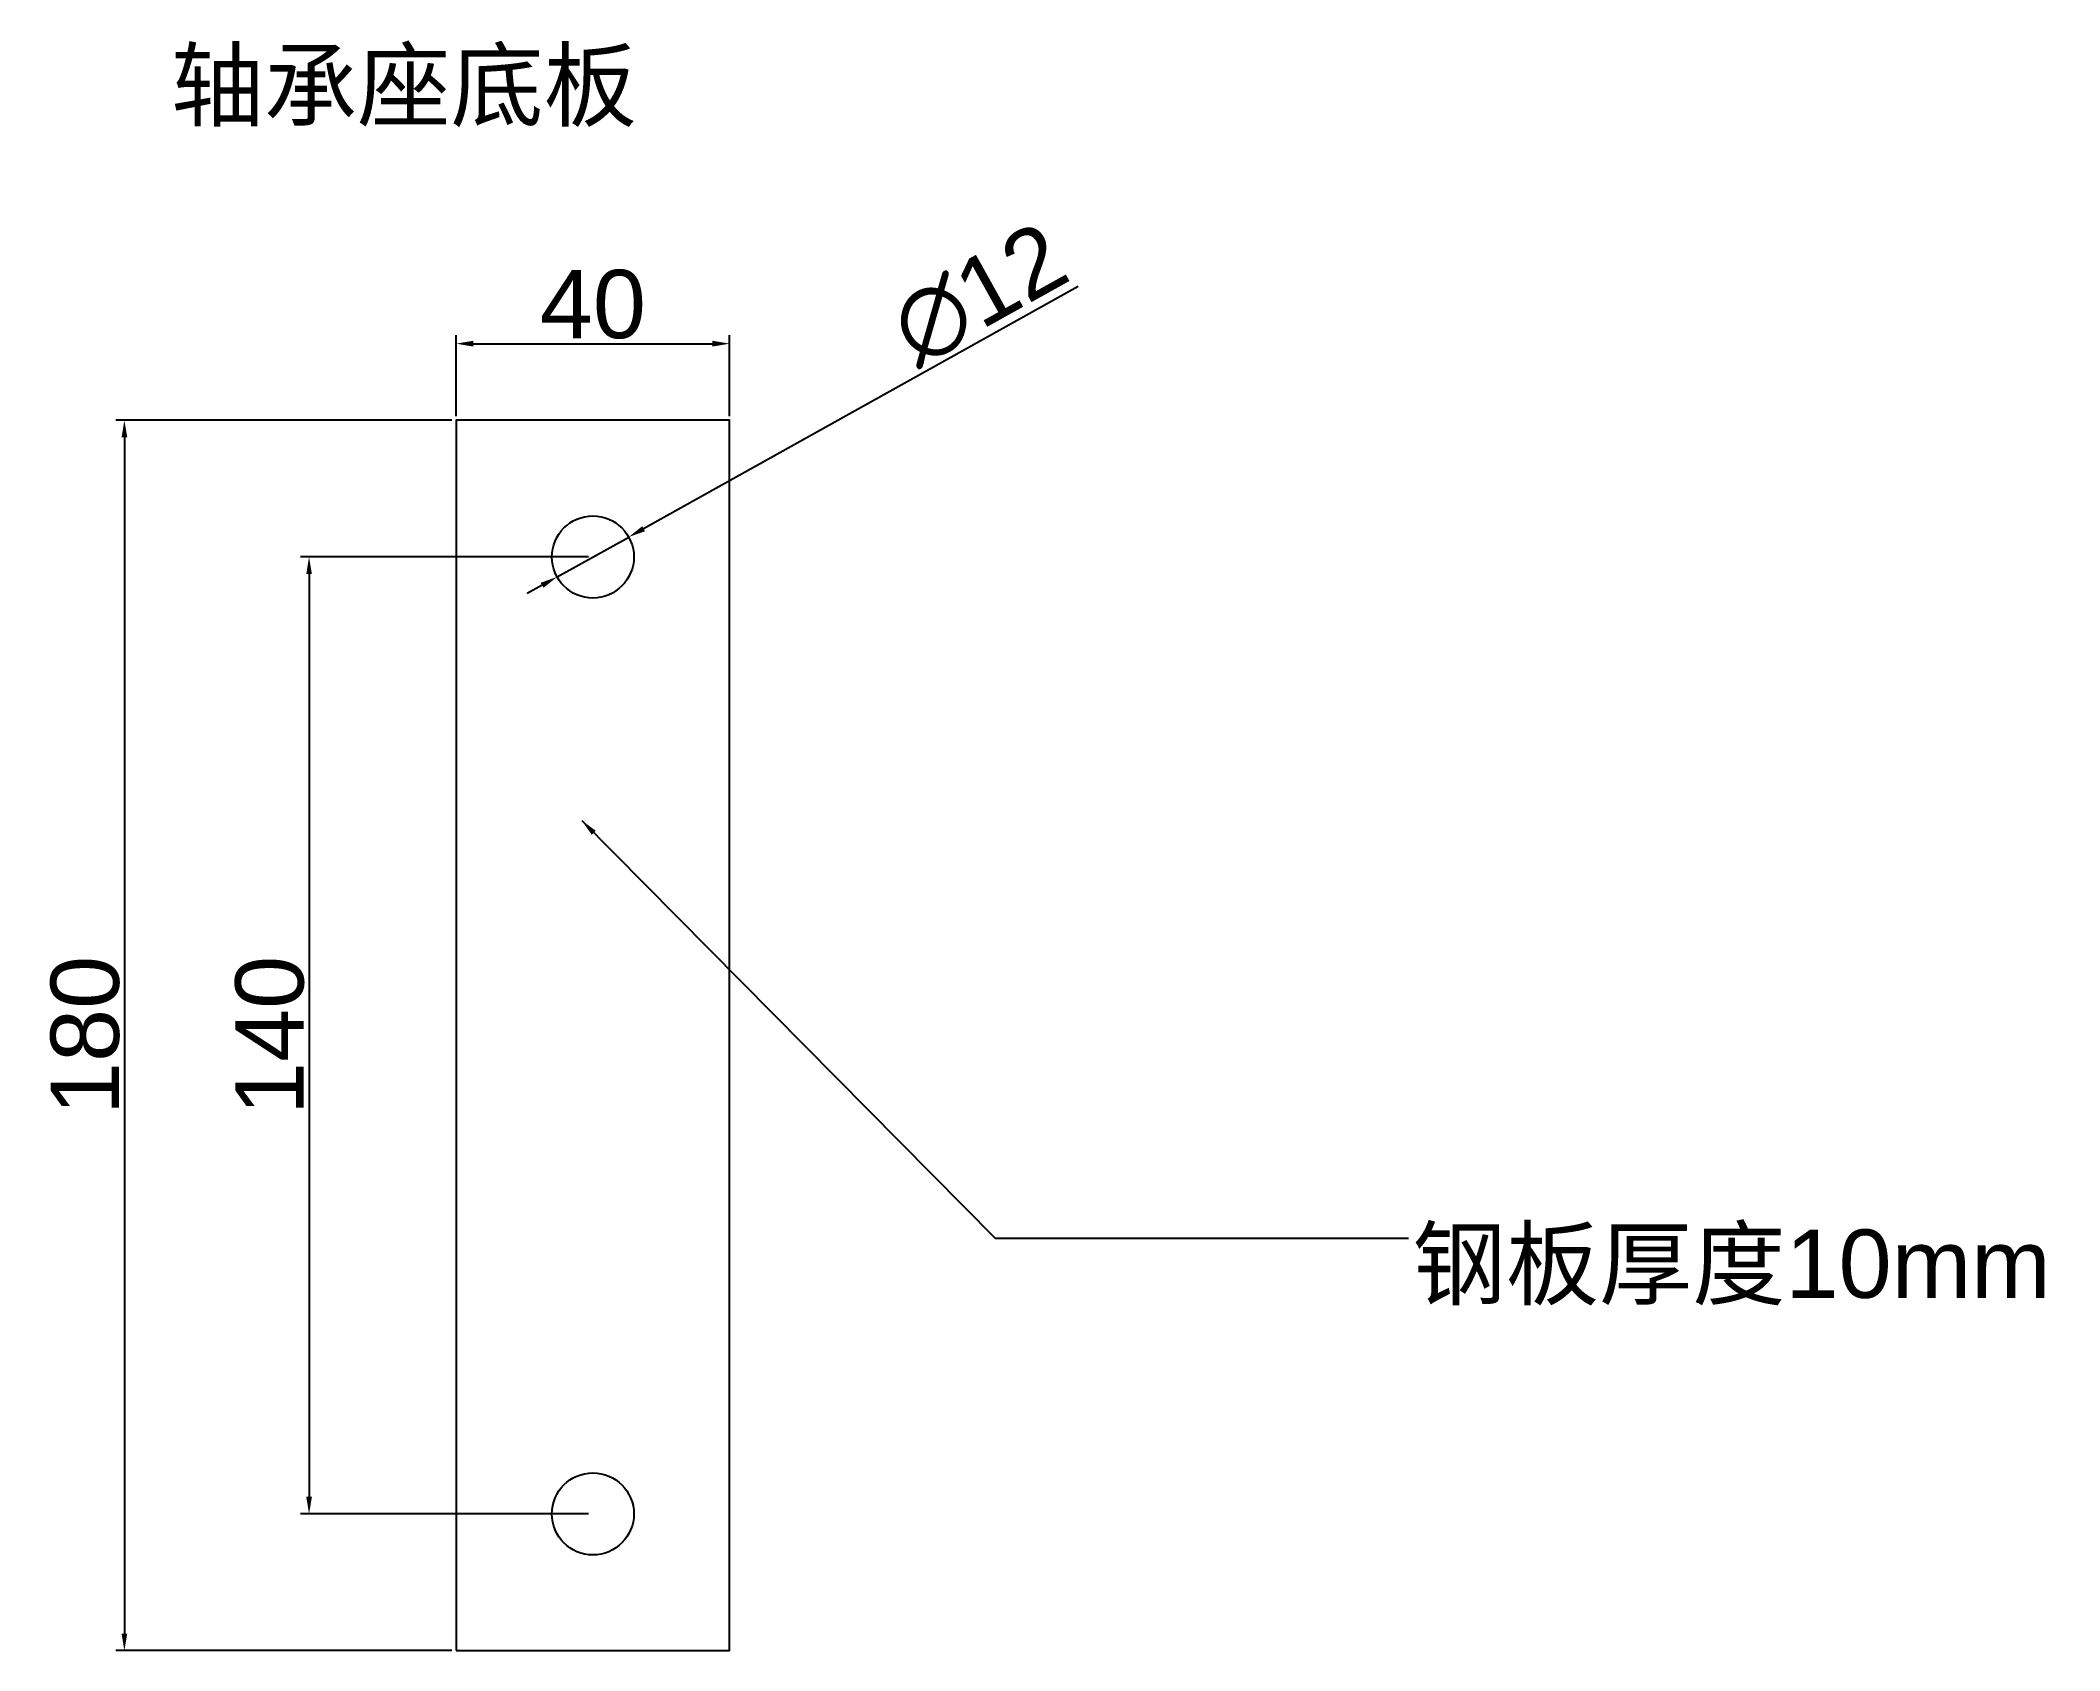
# Model space of a CAD drawing. Header units: millimetres. Extents: x -61 to 235, y 0 to 236.
import ezdxf

# ---------------------------------------------------------------- set-up
doc = ezdxf.new("R2010")
doc.units = ezdxf.units.MM
doc.styles.get("Standard").update_dxf_attribs({"font": 'arial.ttf'})
doc.dimstyles.new('ISO-25', dxfattribs={"dimtxt": 2.5, "dimasz": 2.5, "dimexe": 1.25, "dimexo": 0.625, "dimtad": 1, "dimtxsty": 'Standard', "dimcen": 2.5, "dimadec": 0, "dimazin": 0, "dimtfac": 1, "dimtmove": 0, "dimatfit": 3, "dimfxl": 1, "dimarcsym": 0})

# ---------------------------------------------------------------- blocks, each defined once
blk = doc.blocks.new('*D1')
at = {"color": 0, "lineweight": -2, "transparency": 16777216}
for p, q in [((0, 180.62), (0, 192.46)), ((40, 180.62), (40, 192.46)), ((2.5, 191.21), (37.5, 191.21))]:
    blk.add_line(p, q, dxfattribs=at)
at = {"color": 0, "transparency": 16777216}
for points in [[(2.5, 191.63), (2.5, 190.79), (0, 191.21)], [(37.5, 191.63), (37.5, 190.79), (40, 191.21)]]:
    blk.add_solid(points, dxfattribs=at)
at = {"layer": 'Defpoints', "color": 0, "transparency": 16777216}
for p in [(40, 191.21), (0, 180), (40, 180)]:
    blk.add_point(p, dxfattribs=at)
at = {"color": 0, "transparency": 16777216, "insert": (20, 196.94), "char_height": 10, "attachment_point": 5}
blk.add_mtext('40', dxfattribs=at)
blk = doc.blocks.new('*D2')
at = {"color": 0, "lineweight": -2, "transparency": 16777216}
for p, q in [((-0.63, 180), (-49.8, 180)), ((-48.55, 177.5), (-48.55, 2.5)), ((-0.63, 0), (-49.8, 0))]:
    blk.add_line(p, q, dxfattribs=at)
at = {"color": 0, "transparency": 16777216}
for points in [[(-48.97, 177.5), (-48.13, 177.5), (-48.55, 180)], [(-48.97, 2.5), (-48.13, 2.5), (-48.55, 0)]]:
    blk.add_solid(points, dxfattribs=at)
at = {"layer": 'Defpoints', "color": 0, "transparency": 16777216}
for p in [(0, 180), (-48.55, 0), (0, 0)]:
    blk.add_point(p, dxfattribs=at)
at = {"color": 0, "transparency": 16777216, "insert": (-54.28, 90), "char_height": 10, "attachment_point": 5, "rotation": 90}
blk.add_mtext('180', dxfattribs=at)
blk = doc.blocks.new('*D3')
at = {"color": 0, "lineweight": -2, "transparency": 16777216}
for p, q in [((19.38, 160), (-22.78, 160)), ((-21.53, 157.5), (-21.53, 22.5)), ((19.38, 20), (-22.78, 20))]:
    blk.add_line(p, q, dxfattribs=at)
at = {"color": 0, "transparency": 16777216}
for points in [[(-21.94, 157.5), (-21.11, 157.5), (-21.53, 160)], [(-21.94, 22.5), (-21.11, 22.5), (-21.53, 20)]]:
    blk.add_solid(points, dxfattribs=at)
at = {"layer": 'Defpoints', "color": 0, "transparency": 16777216}
for p in [(20, 160), (-21.53, 20), (20, 20)]:
    blk.add_point(p, dxfattribs=at)
at = {"color": 0, "transparency": 16777216, "insert": (-27.26, 90), "char_height": 10, "attachment_point": 5, "rotation": 90}
blk.add_mtext('140', dxfattribs=at)
blk = doc.blocks.new('*D4')
at = {"color": 0, "lineweight": -2, "transparency": 16777216}
for p, q in [((91, 199.55), (27.43, 164.14)), ((14.76, 157.08), (25.24, 162.92)), ((12.57, 155.86), (10.39, 154.65))]:
    blk.add_line(p, q, dxfattribs=at)
at = {"color": 0, "transparency": 16777216}
for points in [[(27.22, 164.5), (27.63, 163.77), (25.24, 162.92)], [(12.37, 156.23), (12.78, 155.5), (14.76, 157.08)]]:
    blk.add_solid(points, dxfattribs=at)
at = {"layer": 'Defpoints', "color": 0, "transparency": 16777216}
for p in [(25.24, 162.92), (14.76, 157.08)]:
    blk.add_point(p, dxfattribs=at)
at = {"color": 0, "transparency": 16777216, "insert": (76.56, 198.39), "char_height": 10, "attachment_point": 5, "rotation": 29.1208}
blk.add_mtext('∅12', dxfattribs=at)

msp = doc.modelspace()

# ---------------------------------------------------------------- linework, layer by layer
at = {"color": 0}
msp.add_lwpolyline([(0, 0), (40, 0), (40, 180), (0, 180)], close=True, dxfattribs=at)
for centre in [(20, 160), (20, 20)]:
    msp.add_circle(centre, 6, dxfattribs=at)

# ---------------------------------------------------------------- texts
at = {"color": 2, "insert": (-41.766, 234.027), "char_height": 10, "width": 98.4604, "attachment_point": 1}
msp.add_mtext('{\\fSimSun|b0|i0|c134|p2;轴承座底板}', dxfattribs=at)
at = {"color": 3, "insert": (139.95, 61.608), "char_height": 10, "width": 98.4604, "attachment_point": 1}
msp.add_mtext('{\\fSimSun|b0|i0|c134|p2;钢板厚度}10mm', dxfattribs=at)

# ---------------------------------------------------------------- dimensions: what is measured, and where the dimension line sits
at = {"color": 3}
dim = msp.add_diameter_dim_2p(p1=(14.758, 157.08), p2=(25.242, 162.92), dimstyle='ISO-25', override={"dimtxt": 10}, dxfattribs=at)
dim.commit()
dim.dimension.update_dxf_attribs({"geometry": '*D4', "text_midpoint": (79.488, 193.139), "dimtype": 163})
dim = msp.add_linear_dim(base=(40, 191.21), p1=(0, 180), p2=(40, 180), dimstyle='ISO-25', override={"dimtxt": 10}, dxfattribs=at)
dim.commit()
dim.dimension.update_dxf_attribs({"geometry": '*D1', "text_midpoint": (20, 196.941)})
dim = msp.add_linear_dim(base=(-48.551, 0), p1=(0, 180), p2=(0, 0), angle=90, dimstyle='ISO-25', override={"dimtxt": 10}, dxfattribs=at)
dim.commit()
dim.dimension.update_dxf_attribs({"geometry": '*D2', "text_midpoint": (-48.551, 90), "dimtype": 160})
dim = msp.add_linear_dim(base=(-21.528, 20), p1=(20, 160), p2=(20, 20), angle=90, dimstyle='ISO-25', override={"dimtxt": 10}, dxfattribs=at)
dim.commit()
dim.dimension.update_dxf_attribs({"geometry": '*D3', "text_midpoint": (-27.258, 90)})

# ---------------------------------------------------------------- leaders
at = {"color": 3, "annotation_type": 0, "has_hookline": 1, "hookline_direction": 0, "text_width": 94.672}
msp.add_leader([(18.364, 121.444), (78.845, 60.358), (139.325, 60.358)], dimstyle='ISO-25', override={"dimgap": 0.625, "dimtad": 0}, dxfattribs=at)

doc.saveas('drawing.dxf')
